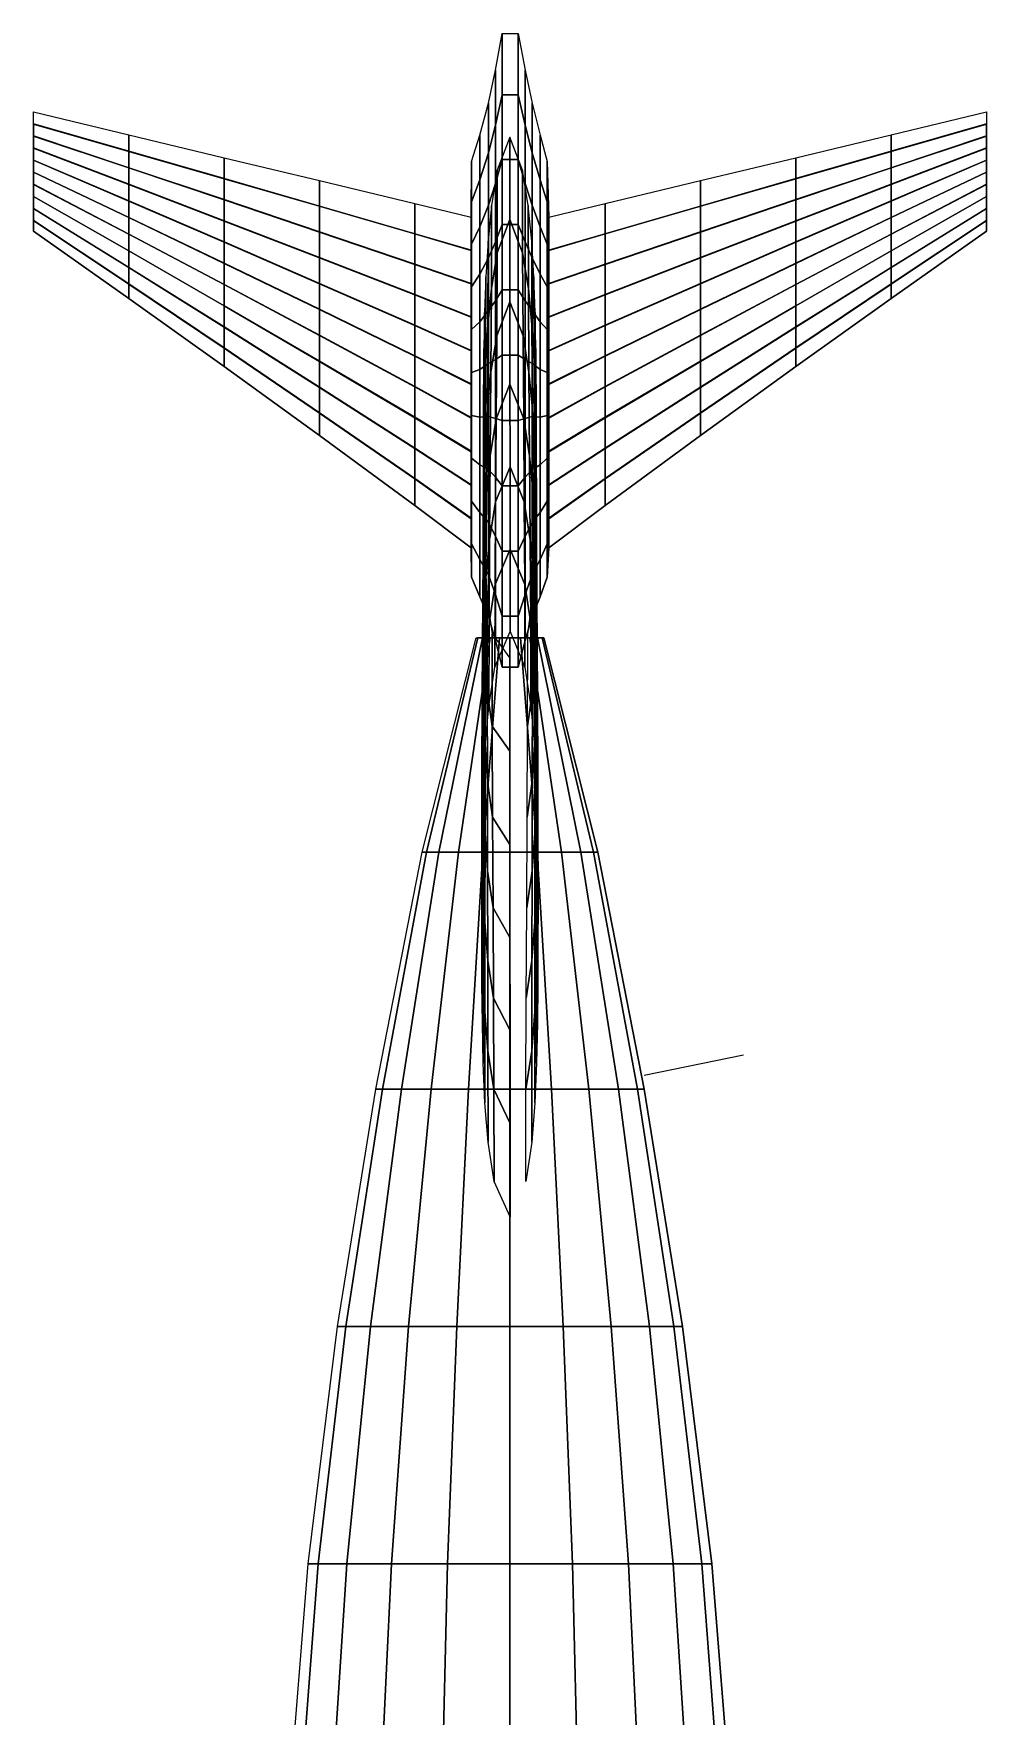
# Model space of a CAD drawing. Extents: x 38 to 126, y -36 to 69.
# Drawn here: x 69.44 to 94.44, y 24.79 to 68.95 of the extents above; entities that cross this region are included whole.
import ezdxf

# ---------------------------------------------------------------- set-up
doc = ezdxf.new("R2010")
doc.units = 0
for name, color, linetype in [('BODY', 5, 'CONTINUOUS'), ('HORIZONTAL-STAB', 2, 'CONTINUOUS'), ('VERTICAL-STAB', 5, 'CONTINUOUS')]:
    doc.layers.add(name, color=color, linetype=linetype)

msp = doc.modelspace()

# ---------------------------------------------------------------- linework, layer by layer
at = {"layer": 'BODY'}
msp.add_line((88.07057, 42.138894, 1.357573), (85.466869, 41.607175, 1.357573), dxfattribs=at)

# ---------------------------------------------------------------- meshes
mesh = msp.add_polymesh((9, 7), dxfattribs=at)
for k, corner in enumerate([(75.872546, 16.340158, 0.345222), (76.147076, 22.566058, 0.353194), (76.644566, 28.791858, 0.394063), (77.415496, 35.017658, 0.460579), (78.422266, 41.243528, 0.486474), (79.637946, 47.469358, 0.508641), (81.050112, 53.088148, 0.645284), (76.169546, 16.340158, 2.220431), (76.430646, 22.566058, 2.143571), (76.903776, 28.791858, 2.030701), (77.636986, 35.017658, 1.858991), (78.594476, 41.243528, 1.573781), (79.750656, 47.469358, 1.220277), (81.093707, 53.088148, 0.920536), (77.031486, 16.340158, 3.912081), (77.253586, 22.566058, 3.758691), (77.656066, 28.791858, 3.507141), (78.279756, 35.017658, 3.120511), (79.094256, 41.243528, 2.554641), (80.077756, 47.469358, 1.862251), (81.220227, 53.088148, 1.168844), (78.373986, 16.340158, 5.254581), (78.535356, 22.566058, 5.040451), (78.827766, 28.791858, 4.678851), (79.280916, 35.017658, 4.121661), (79.872676, 41.243528, 3.333071), (80.587236, 47.469358, 2.371731), (81.417286, 53.088148, 1.365903), (80.065636, 16.340158, 6.116521), (80.150476, 22.566058, 5.863401), (80.304206, 28.791858, 5.431131), (80.542436, 35.017658, 4.764441), (80.853546, 41.243528, 3.832851), (81.22921, 47.469358, 2.698831), (81.665594, 53.088148, 1.492422), (81.940846, 16.340158, 6.413521), (81.940846, 22.566058, 6.146961), (81.940846, 28.791858, 5.690351), (81.940846, 35.017658, 4.985931), (81.940846, 41.243528, 4.005061), (81.940846, 47.469358, 2.811541), (81.940846, 53.088148, 1.536021), (83.816056, 16.340158, 6.116521), (83.731216, 22.566058, 5.863401), (83.577486, 28.791858, 5.431131), (83.339256, 35.017658, 4.764441), (83.028146, 41.243528, 3.832851), (82.652482, 47.469358, 2.698831), (82.216098, 53.088148, 1.492422), (85.507706, 16.340158, 5.254581), (85.346336, 22.566058, 5.040451), (85.053926, 28.791858, 4.678851), (84.600776, 35.017658, 4.121661), (84.009016, 41.243528, 3.333071), (83.294456, 47.469358, 2.371731), (82.464406, 53.088148, 1.365903), (86.850206, 16.340158, 3.912081), (86.628106, 22.566058, 3.758691), (86.225626, 28.791858, 3.507141), (85.601936, 35.017658, 3.120511), (84.787436, 41.243528, 2.554641), (83.803936, 47.469358, 1.862251), (82.661465, 53.088148, 1.168844)]):
    mesh.set_mesh_vertex(divmod(k, 7), corner)
mesh = msp.add_polymesh((4, 7), dxfattribs=at)
for k, corner in enumerate([(80.065636, 16.340158, -5.426079), (80.150476, 22.566058, -5.157009), (80.304206, 28.791858, -4.642999), (80.542436, 35.017658, -3.843289), (80.853546, 41.243528, -2.859899), (81.22921, 47.469358, -1.681549), (81.665594, 53.088148, -0.201855), (78.373986, 16.340158, -4.564139), (78.535356, 22.566058, -4.334069), (78.827766, 28.791858, -3.890719), (79.280916, 35.017658, -3.200509), (79.872676, 41.243528, -2.360119), (80.587236, 47.469358, -1.354449), (81.417286, 53.088148, -0.075335), (77.031486, 16.340158, -3.221639), (77.253586, 22.566058, -3.052299), (77.656066, 28.791858, -2.719019), (78.279756, 35.017658, -2.199359), (79.094256, 41.243528, -1.581699), (80.077756, 47.469358, -0.844969), (81.220227, 53.088148, 0.121723), (76.169546, 16.340158, -1.529989), (76.430646, 22.566058, -1.437179), (76.903776, 28.791858, -1.242579), (77.636986, 35.017658, -0.937829), (78.594476, 41.243528, -0.600829), (79.750656, 47.469358, -0.202995), (81.09056, 53.088146, 0.379914)]):
    mesh.set_mesh_vertex(divmod(k, 7), corner)
mesh = msp.add_polymesh((9, 7), dxfattribs=at)
for k, corner in enumerate([(86.850206, 16.340158, 3.912081), (86.628106, 22.566058, 3.758691), (86.225626, 28.791858, 3.507141), (85.601936, 35.017658, 3.120511), (84.787436, 41.243528, 2.554641), (83.803936, 47.469358, 1.862251), (82.661465, 53.088148, 1.168844), (87.712146, 16.340158, 2.220431), (87.451046, 22.566058, 2.143571), (86.977916, 28.791858, 2.030701), (86.244706, 35.017658, 1.858991), (85.287216, 41.243528, 1.573781), (84.131036, 47.469358, 1.220277), (82.787985, 53.088148, 0.920536), (88.009146, 16.340158, 0.345222), (87.734616, 22.566058, 0.353194), (87.237126, 28.791858, 0.394063), (86.466196, 35.017658, 0.460579), (85.459426, 41.243528, 0.486474), (84.243746, 47.469358, 0.508641), (82.83158, 53.088148, 0.645284), (87.712146, 16.340158, -1.529989), (87.451046, 22.566058, -1.437179), (86.977916, 28.791858, -1.242579), (86.244706, 35.017658, -0.937829), (85.287216, 41.243528, -0.600829), (84.131036, 47.469358, -0.202995), (82.787985, 53.088148, 0.370032), (86.850206, 16.340158, -3.221639), (86.628106, 22.566058, -3.052299), (86.225626, 28.791858, -2.719019), (85.601936, 35.017658, -2.199359), (84.787436, 41.243528, -1.581699), (83.803936, 47.469358, -0.844969), (82.661465, 53.088148, 0.121723), (85.507706, 16.340158, -4.564139), (85.346336, 22.566058, -4.334069), (85.053926, 28.791858, -3.890719), (84.600776, 35.017658, -3.200509), (84.009016, 41.243528, -2.360119), (83.294456, 47.469358, -1.354449), (82.464406, 53.088148, -0.075335), (83.816056, 16.340158, -5.426079), (83.731216, 22.566058, -5.157009), (83.577486, 28.791858, -4.642999), (83.339256, 35.017658, -3.843289), (83.028146, 41.243528, -2.859899), (82.652482, 47.469358, -1.681549), (82.216098, 53.088148, -0.201855), (81.940846, 16.340158, -5.723079), (81.940846, 22.566058, -5.440579), (81.940846, 28.791858, -4.902219), (81.940846, 35.017658, -4.064769), (81.940846, 41.243528, -3.032109), (81.940846, 47.469358, -1.794259), (81.940846, 53.088148, -0.24545), (80.065636, 16.340158, -5.426079), (80.150476, 22.566058, -5.157009), (80.304206, 28.791858, -4.642999), (80.542436, 35.017658, -3.843289), (80.853546, 41.243528, -2.859899), (81.22921, 47.469358, -1.681549), (81.665594, 53.088148, -0.201855)]):
    mesh.set_mesh_vertex(divmod(k, 7), corner)
at = {"layer": 'HORIZONTAL-STAB'}
mesh = msp.add_polymesh((9, 9), dxfattribs=at)
for k, corner in enumerate([(81.3806, 67.1198, 14.6701), (81.5583, 67.9857, 14.6708), (81.736, 68.946, 14.6716), (82.1527, 68.946, 14.6716), (82.3361, 67.9857, 14.6708), (82.5195, 67.1198, 14.6701), (82.7299, 66.2833, 14.6694), (82.9189, 65.5868, 14.6688), (82.957, 64.1337, 14.8572), (81.3806, 65.8194, 15.1586), (81.5583, 66.5409, 15.2136), (81.736, 67.3407, 15.2748), (82.1527, 67.3407, 15.2748), (82.3361, 66.5409, 15.2136), (82.5195, 65.8194, 15.1586), (82.7299, 65.113, 15.1091), (82.9189, 64.5336, 15.0645), (82.957, 63.2578, 14.972), (81.3806, 64.448, 15.382), (81.5583, 65.0171, 15.4618), (81.736, 65.6476, 15.5505), (82.1527, 65.6476, 15.5505), (82.3361, 65.0171, 15.4618), (82.5195, 64.448, 15.382), (82.7299, 63.8787, 15.3101), (82.9189, 63.4227, 15.2455), (82.957, 62.3808, 15.0786), (81.3806, 63.0646, 15.5141), (81.5583, 63.4799, 15.6086), (81.736, 63.9396, 15.7136), (82.1527, 63.9396, 15.7136), (82.3361, 63.4799, 15.6086), (82.5195, 63.0646, 15.5141), (82.7299, 62.6336, 15.429), (82.9189, 62.3021, 15.3525), (82.957, 61.5026, 15.1738), (81.3806, 61.6771, 15.5955), (81.5583, 61.9383, 15.699), (81.736, 62.2267, 15.8141), (82.1527, 62.2267, 15.8141), (82.3361, 61.9383, 15.699), (82.5195, 61.6771, 15.5955), (82.7299, 61.3849, 15.5023), (82.9189, 61.1783, 15.4184), (82.957, 60.6229, 15.2542), (81.3806, 60.2881, 15.6448), (81.5583, 60.3949, 15.7538), (81.736, 60.5119, 15.8749), (82.1527, 60.5119, 15.8749), (82.3361, 60.3949, 15.7538), (82.5195, 60.2881, 15.6448), (82.7299, 60.1348, 15.5466), (82.9189, 60.0532, 15.4583), (82.957, 59.7417, 15.3167), (81.3806, 58.8984, 15.668), (81.5583, 58.8509, 15.7796), (81.736, 58.7963, 15.9036), (82.1527, 58.7963, 15.9036), (82.3361, 58.8509, 15.7796), (82.5195, 58.8984, 15.668), (82.7299, 58.8841, 15.5675), (82.9189, 58.9276, 15.4771), (82.957, 58.8591, 15.3519), (81.3806, 57.5086, 15.6614), (81.5583, 57.3066, 15.7723), (81.736, 57.0804, 15.8955), (82.1527, 57.0804, 15.8955), (82.3361, 57.3066, 15.7723), (82.5195, 57.5086, 15.6614), (82.7299, 57.6332, 15.5616), (82.9189, 57.8018, 15.4718), (82.957, 57.9758, 15.3543), (81.3806, 56.1196, 15.6143), (81.5583, 55.7633, 15.7199), (81.736, 55.3656, 15.8373), (82.1527, 55.3656, 15.8373), (82.3361, 55.7633, 15.7199), (82.5195, 56.1196, 15.6143), (82.7299, 56.3832, 15.5192), (82.9189, 56.6767, 15.4336), (82.957, 57.0936, 15.3109)]):
    mesh.set_mesh_vertex(divmod(k, 9), corner)
mesh = msp.add_polymesh((9, 9), dxfattribs=at)
for k, corner in enumerate([(69.4408, 66.8902, 14.8612), (71.9408, 66.2902, 14.8612), (74.4408, 65.6902, 14.8612), (76.9408, 65.0902, 14.8612), (79.4408, 64.4902, 14.8612), (80.9263, 64.1337, 14.8612), (80.9327, 65.5868, 14.6688), (81.1465, 66.2833, 14.6694), (81.3806, 67.1198, 14.6701), (69.4408, 66.5748, 14.9025), (71.9408, 65.8569, 14.918), (74.4408, 65.137, 14.9337), (76.9408, 64.4151, 14.9497), (79.4408, 63.6905, 14.966), (80.9263, 63.2578, 14.976), (80.9327, 64.5336, 15.0645), (81.1465, 65.113, 15.1091), (81.3806, 65.8194, 15.1586), (69.4408, 66.2589, 14.9409), (71.9408, 65.4232, 14.9707), (74.4408, 64.5832, 15.001), (76.9408, 63.7392, 15.0318), (79.4408, 62.8899, 15.0633), (80.9263, 62.3808, 15.0826), (80.9327, 63.4227, 15.2455), (81.1465, 63.8787, 15.3101), (81.3806, 64.448, 15.382), (69.4408, 65.9427, 14.9752), (71.9408, 64.9887, 15.0178), (74.4408, 64.0286, 15.0611), (76.9408, 63.0623, 15.1052), (79.4408, 62.0882, 15.1502), (80.9263, 61.5026, 15.1778), (80.9327, 62.3021, 15.3525), (81.1465, 62.6336, 15.429), (81.3806, 63.0646, 15.5141), (69.4408, 65.6259, 15.0041), (71.9408, 64.5536, 15.0575), (74.4408, 63.473, 15.1119), (76.9408, 62.3843, 15.1671), (79.4408, 61.285, 15.2236), (80.9263, 60.6229, 15.2581), (80.9327, 61.1783, 15.4184), (81.1465, 61.3849, 15.5023), (81.3806, 61.6771, 15.5955), (69.4408, 65.3085, 15.0267), (71.9408, 64.1177, 15.0885), (74.4408, 62.9165, 15.1514), (76.9408, 61.7052, 15.2154), (79.4408, 60.4806, 15.2807), (80.9263, 59.7417, 15.3207), (80.9327, 60.0532, 15.4583), (81.1465, 60.1348, 15.5466), (81.3806, 60.2881, 15.6448), (69.4408, 64.9907, 15.0394), (71.9408, 63.6811, 15.1059), (74.4408, 62.3591, 15.1736), (76.9408, 61.0249, 15.2425), (79.4408, 59.6748, 15.3128), (80.9263, 58.8591, 15.3559), (80.9327, 58.9276, 15.4771), (81.1465, 58.8841, 15.5675), (81.3806, 58.8984, 15.668), (69.4408, 64.6726, 15.0402), (71.9408, 63.2442, 15.1071), (74.4408, 61.8012, 15.1752), (76.9408, 60.3441, 15.2443), (79.4408, 58.8684, 15.315), (80.9263, 57.9758, 15.3583), (80.9327, 57.8018, 15.4718), (81.1465, 57.6332, 15.5616), (81.3806, 57.5086, 15.6614), (69.4408, 64.3549, 15.0246), (71.9408, 62.8079, 15.0856), (74.4408, 61.2441, 15.1477), (76.9408, 59.6642, 15.2108), (79.4408, 58.063, 15.2754), (80.9263, 57.0936, 15.3149), (80.9327, 56.6767, 15.4336), (81.1465, 56.3832, 15.5192), (81.3806, 56.1196, 15.6143)]):
    mesh.set_mesh_vertex(divmod(k, 9), corner)
mesh = msp.add_polymesh((4, 9), dxfattribs=at)
for k, corner in enumerate([(81.3806, 61.6771, 13.7638), (81.5583, 61.9383, 13.6638), (81.736, 62.2267, 13.5527), (82.1527, 62.2267, 13.5527), (82.3361, 61.9383, 13.6638), (82.5195, 61.6771, 13.7638), (82.7299, 61.3849, 13.8537), (82.9189, 61.1783, 13.9347), (82.957, 60.6346, 14.3791), (81.3806, 63.0646, 13.8451), (81.5583, 63.4799, 13.7542), (81.736, 63.9396, 13.6532), (82.1527, 63.9396, 13.6532), (82.3361, 63.4799, 13.7542), (82.5195, 63.0646, 13.8451), (82.7299, 62.6336, 13.927), (82.9189, 62.3021, 14.0006), (82.957, 61.5143, 14.4585), (81.3806, 64.448, 13.9773), (81.5583, 65.0171, 13.901), (81.736, 65.6476, 13.8163), (82.1527, 65.6476, 13.8163), (82.3361, 65.0171, 13.901), (82.5195, 64.448, 13.9773), (82.7299, 63.8787, 14.0459), (82.9189, 63.4227, 14.1077), (82.957, 62.391, 14.567), (81.3806, 65.8194, 14.2006), (81.5583, 66.5409, 14.1492), (81.736, 67.3407, 14.0921), (82.1527, 67.3407, 14.0921), (82.3361, 66.5409, 14.1492), (82.5195, 65.8194, 14.2006), (82.7299, 65.113, 14.2469), (82.9189, 64.5336, 14.2886), (82.957, 63.264, 14.7019)]):
    mesh.set_mesh_vertex(divmod(k, 9), corner)
mesh = msp.add_polymesh((9, 6), dxfattribs=at)
for k, corner in enumerate([(82.957, 64.1337, 14.8572), (84.4425, 64.4902, 14.8572), (86.9425, 65.0902, 14.8572), (89.4425, 65.6902, 14.8572), (91.9425, 66.2902, 14.8572), (94.4425, 66.8902, 14.8612), (82.957, 63.2578, 14.972), (84.4425, 63.6905, 14.962), (86.9425, 64.4151, 14.9457), (89.4425, 65.137, 14.9297), (91.9425, 65.8569, 14.914), (94.4425, 66.5748, 14.9025), (82.957, 62.3808, 15.0786), (84.4425, 62.8899, 15.0593), (86.9425, 63.7392, 15.0278), (89.4425, 64.5832, 14.997), (91.9425, 65.4232, 14.9667), (94.4425, 66.2589, 14.9409), (82.957, 61.5026, 15.1738), (84.4425, 62.0882, 15.1463), (86.9425, 63.0623, 15.1012), (89.4425, 64.0286, 15.0572), (91.9425, 64.9887, 15.0138), (94.4425, 65.9427, 14.9752), (82.957, 60.6229, 15.2542), (84.4425, 61.285, 15.2196), (86.9425, 62.3843, 15.1632), (89.4425, 63.473, 15.1079), (91.9425, 64.5536, 15.0536), (94.4425, 65.6259, 15.0041), (82.957, 59.7417, 15.3167), (84.4425, 60.4806, 15.2767), (86.9425, 61.7052, 15.2114), (89.4425, 62.9165, 15.1474), (91.9425, 64.1177, 15.0845), (94.4425, 65.3085, 15.0267), (82.957, 58.8591, 15.3519), (84.4425, 59.6748, 15.3089), (86.9425, 61.0249, 15.2385), (89.4425, 62.3591, 15.1696), (91.9425, 63.6811, 15.1019), (94.4425, 64.9907, 15.0394), (82.957, 57.9758, 15.3543), (84.4425, 58.8684, 15.3111), (86.9425, 60.3441, 15.2404), (89.4425, 61.8012, 15.1712), (91.9425, 63.2442, 15.1031), (94.4425, 64.6726, 15.0402), (82.957, 57.0936, 15.3109), (84.4425, 58.063, 15.2714), (86.9425, 59.6642, 15.2069), (89.4425, 61.2441, 15.1437), (91.9425, 62.8079, 15.0816), (94.4425, 64.3549, 15.0246)]):
    mesh.set_mesh_vertex(divmod(k, 6), corner)
mesh = msp.add_polymesh((4, 9), dxfattribs=at)
for k, corner in enumerate([(69.4408, 65.6301, 14.689), (71.9408, 64.5594, 14.6247), (74.4408, 63.4804, 14.5592), (76.9408, 62.3933, 14.4927), (79.4408, 61.2957, 14.4247), (80.9263, 60.6346, 14.383), (80.9327, 61.1783, 13.9347), (81.1465, 61.3849, 13.8537), (81.3806, 61.6771, 13.7638), (69.4408, 65.9469, 14.7176), (71.9408, 64.9946, 14.664), (74.4408, 64.036, 14.6094), (76.9408, 63.0714, 14.5539), (79.4408, 62.0989, 14.4972), (80.9263, 61.5143, 14.4625), (80.9327, 62.3021, 14.0006), (81.1465, 62.6336, 13.927), (81.3806, 63.0646, 13.8451), (69.4408, 66.2626, 14.7567), (71.9408, 65.4282, 14.7177), (74.4408, 64.5896, 14.6779), (76.9408, 63.7471, 14.6375), (79.4408, 62.8992, 14.5963), (80.9263, 62.391, 14.571), (80.9327, 63.4227, 14.1077), (81.1465, 63.8787, 14.0459), (81.3806, 64.448, 13.9773), (69.4408, 66.577, 14.8053), (71.9408, 65.86, 14.7844), (74.4408, 65.141, 14.7631), (76.9408, 64.4199, 14.7415), (79.4408, 63.6963, 14.7194), (80.9263, 63.264, 14.7058), (80.9327, 64.5336, 14.2886), (81.1465, 65.113, 14.2469), (81.3806, 65.8194, 14.2006)]):
    mesh.set_mesh_vertex(divmod(k, 9), corner)
mesh = msp.add_polymesh((4, 6), dxfattribs=at)
for k, corner in enumerate([(82.957, 60.6346, 14.3791), (84.4425, 61.2957, 14.4207), (86.9425, 62.3933, 14.4887), (89.4425, 63.4804, 14.5552), (91.9425, 64.5594, 14.6207), (94.4425, 65.6301, 14.689), (82.957, 61.5143, 14.4585), (84.4425, 62.0989, 14.4932), (86.9425, 63.0714, 14.5499), (89.4425, 64.036, 14.6054), (91.9425, 64.9946, 14.66), (94.4425, 65.9469, 14.7176), (82.957, 62.391, 14.567), (84.4425, 62.8992, 14.5923), (86.9425, 63.7471, 14.6336), (89.4425, 64.5896, 14.674), (91.9425, 65.4282, 14.7137), (94.4425, 66.2626, 14.7567), (82.957, 63.264, 14.7019), (84.4425, 63.6963, 14.7154), (86.9425, 64.4199, 14.7375), (89.4425, 65.141, 14.7591), (91.9425, 65.86, 14.7804), (94.4425, 66.577, 14.8053)]):
    mesh.set_mesh_vertex(divmod(k, 6), corner)
mesh = msp.add_polymesh((9, 9), dxfattribs=at)
for k, corner in enumerate([(69.4408, 64.3549, 15.0246), (71.9408, 62.8079, 15.0856), (74.4408, 61.2441, 15.1477), (76.9408, 59.6642, 15.2108), (79.4408, 58.063, 15.2754), (80.9263, 57.0936, 15.3149), (80.9327, 56.6767, 15.4336), (81.1465, 56.3832, 15.5192), (81.3806, 56.1196, 15.6143), (69.4408, 64.0395, 14.9838), (71.9408, 62.3747, 15.0296), (74.4408, 60.6911, 15.0762), (76.9408, 58.9893, 15.1236), (79.4408, 57.2636, 15.172), (80.9263, 56.2179, 15.2016), (80.9327, 55.5602, 15.2983), (81.1465, 55.1426, 15.3688), (81.3806, 54.7412, 15.4472), (69.4408, 63.7651, 14.8555), (71.9408, 61.9977, 14.8534), (74.4408, 60.2098, 14.8512), (76.9408, 58.4019, 14.849), (79.4408, 56.5678, 14.8468), (80.9263, 55.4558, 14.8454), (80.9327, 54.6793, 14.6766), (81.1465, 54.1638, 14.678), (81.3806, 53.6537, 14.6796), (69.4408, 64.0433, 14.7311), (71.9408, 62.38, 14.6825), (74.4408, 60.6978, 14.633), (76.9408, 58.9975, 14.5827), (79.4408, 57.2733, 14.5314), (80.9263, 56.2285, 14.4999), (80.9327, 55.5602, 14.0548), (81.1465, 55.1426, 13.9872), (81.3806, 54.7412, 13.9121), (69.4408, 64.3588, 14.6907), (71.9408, 62.8132, 14.627), (74.4408, 61.2509, 14.5621), (76.9408, 59.6725, 14.4962), (79.4408, 58.0729, 14.4289), (80.9263, 57.1044, 14.3877), (80.9327, 56.6767, 13.9195), (81.1465, 56.3832, 13.8368), (81.3806, 56.1196, 13.745), (69.4408, 64.6763, 14.6722), (71.9408, 63.2494, 14.6016), (74.4408, 61.8078, 14.5298), (76.9408, 60.3522, 14.4568), (79.4408, 58.8779, 14.3822), (80.9263, 57.9862, 14.3365), (80.9327, 57.8018, 13.8813), (81.1465, 57.6332, 13.7944), (81.3806, 57.5086, 13.6979), (69.4408, 64.9944, 14.6665), (71.9408, 63.6863, 14.5938), (74.4408, 62.3656, 14.5198), (76.9408, 61.0329, 14.4445), (79.4408, 59.6842, 14.3676), (80.9263, 58.8694, 14.3206), (80.9327, 58.9276, 13.876), (81.1465, 58.8841, 13.7885), (81.3806, 58.8984, 13.6913), (69.4408, 65.3125, 14.6713), (71.9408, 64.1231, 14.6003), (74.4408, 62.9234, 14.5281), (76.9408, 61.7136, 14.4547), (79.4408, 60.4906, 14.3797), (80.9263, 59.7526, 14.3338), (80.9327, 60.0532, 13.8948), (81.1465, 60.1348, 13.8094), (81.3806, 60.2881, 13.7145), (69.4408, 65.6301, 14.689), (71.9408, 64.5594, 14.6247), (74.4408, 63.4804, 14.5592), (76.9408, 62.3933, 14.4927), (79.4408, 61.2957, 14.4247), (80.9263, 60.6346, 14.383), (80.9327, 61.1783, 13.9347), (81.1465, 61.3849, 13.8537), (81.3806, 61.6771, 13.7638)]):
    mesh.set_mesh_vertex(divmod(k, 9), corner)
mesh = msp.add_polymesh((9, 6), dxfattribs=at)
for k, corner in enumerate([(82.957, 57.0936, 15.3109), (84.4425, 58.063, 15.2714), (86.9425, 59.6642, 15.2069), (89.4425, 61.2441, 15.1437), (91.9425, 62.8079, 15.0816), (94.4425, 64.3549, 15.0246), (82.957, 56.2179, 15.1976), (84.4425, 57.2636, 15.168), (86.9425, 58.9893, 15.1196), (89.4425, 60.6911, 15.0722), (91.9425, 62.3747, 15.0256), (94.4425, 64.0395, 14.9838), (82.957, 55.4558, 14.8414), (84.4425, 56.5678, 14.8428), (86.9425, 58.4019, 14.8451), (89.4425, 60.2098, 14.8473), (91.9425, 61.9977, 14.8494), (94.4425, 63.7651, 14.8555), (82.957, 56.2285, 14.4959), (84.4425, 57.2733, 14.5274), (86.9425, 58.9975, 14.5787), (89.4425, 60.6978, 14.629), (91.9425, 62.38, 14.6785), (94.4425, 64.0433, 14.7311), (82.957, 57.1044, 14.3837), (84.4425, 58.0729, 14.4249), (86.9425, 59.6725, 14.4923), (89.4425, 61.2509, 14.5582), (91.9425, 62.8132, 14.623), (94.4425, 64.3588, 14.6907), (82.957, 57.9862, 14.3325), (84.4425, 58.8779, 14.3782), (86.9425, 60.3522, 14.4528), (89.4425, 61.8078, 14.5258), (91.9425, 63.2494, 14.5977), (94.4425, 64.6763, 14.6722), (82.957, 58.8694, 14.3166), (84.4425, 59.6842, 14.3636), (86.9425, 61.0329, 14.4405), (89.4425, 62.3656, 14.5158), (91.9425, 63.6863, 14.5898), (94.4425, 64.9944, 14.6665), (82.957, 59.7526, 14.3298), (84.4425, 60.4906, 14.3757), (86.9425, 61.7136, 14.4507), (89.4425, 62.9234, 14.5241), (91.9425, 64.1231, 14.5963), (94.4425, 65.3125, 14.6713), (82.957, 60.6346, 14.3791), (84.4425, 61.2957, 14.4207), (86.9425, 62.3933, 14.4887), (89.4425, 63.4804, 14.5552), (91.9425, 64.5594, 14.6207), (94.4425, 65.6301, 14.689)]):
    mesh.set_mesh_vertex(divmod(k, 6), corner)
mesh = msp.add_polymesh((9, 9), dxfattribs=at)
for k, corner in enumerate([(81.3806, 56.1196, 15.6143), (81.5583, 55.7633, 15.7199), (81.736, 55.3656, 15.8373), (82.1527, 55.3656, 15.8373), (82.3361, 55.7633, 15.7199), (82.5195, 56.1196, 15.6143), (82.7299, 56.3832, 15.5192), (82.9189, 56.6767, 15.4336), (82.957, 57.0936, 15.3109), (81.3806, 54.7412, 15.4472), (81.5583, 54.2317, 15.5343), (81.736, 53.6639, 15.631), (82.1527, 53.6639, 15.631), (82.3361, 54.2317, 15.5343), (82.5195, 54.7412, 15.4472), (82.7299, 55.1426, 15.3688), (82.9189, 55.5602, 15.2983), (82.957, 56.2179, 15.1976), (81.3806, 53.6537, 14.6796), (81.5583, 53.0234, 14.6814), (81.736, 52.3213, 14.6834), (82.1527, 52.3213, 14.6834), (82.3361, 53.0234, 14.6814), (82.5195, 53.6537, 14.6796), (82.7299, 54.1638, 14.678), (82.9189, 54.6793, 14.6766), (82.957, 55.4558, 14.8414), (81.3806, 54.7412, 13.9121), (81.5583, 54.2317, 13.8286), (81.736, 53.6639, 13.7358), (82.1527, 53.6639, 13.7358), (82.3361, 54.2317, 13.8286), (82.5195, 54.7412, 13.9121), (82.7299, 55.1426, 13.9872), (82.9189, 55.5602, 14.0548), (82.957, 56.2285, 14.4959), (81.3806, 56.1196, 13.745), (81.5583, 55.7633, 13.6429), (81.736, 55.3656, 13.5296), (82.1527, 55.3656, 13.5296), (82.3361, 55.7633, 13.6429), (82.5195, 56.1196, 13.745), (82.7299, 56.3832, 13.8368), (82.9189, 56.6767, 13.9195), (82.957, 57.1044, 14.3837), (81.3806, 57.5086, 13.6979), (81.5583, 57.3066, 13.5906), (81.736, 57.0804, 13.4714), (82.1527, 57.0804, 13.4714), (82.3361, 57.3066, 13.5906), (82.5195, 57.5086, 13.6979), (82.7299, 57.6332, 13.7944), (82.9189, 57.8018, 13.8813), (82.957, 57.9862, 14.3325), (81.3806, 58.8984, 13.6913), (81.5583, 58.8509, 13.5833), (81.736, 58.7963, 13.4632), (82.1527, 58.7963, 13.4632), (82.3361, 58.8509, 13.5833), (82.5195, 58.8984, 13.6913), (82.7299, 58.8841, 13.7885), (82.9189, 58.9276, 13.876), (82.957, 58.8694, 14.3166), (81.3806, 60.2881, 13.7145), (81.5583, 60.3949, 13.6091), (81.736, 60.5119, 13.4919), (82.1527, 60.5119, 13.4919), (82.3361, 60.3949, 13.6091), (82.5195, 60.2881, 13.7145), (82.7299, 60.1348, 13.8094), (82.9189, 60.0532, 13.8948), (82.957, 59.7526, 14.3298), (81.3806, 61.6771, 13.7638), (81.5583, 61.9383, 13.6638), (81.736, 62.2267, 13.5527), (82.1527, 62.2267, 13.5527), (82.3361, 61.9383, 13.6638), (82.5195, 61.6771, 13.7638), (82.7299, 61.3849, 13.8537), (82.9189, 61.1783, 13.9347), (82.957, 60.6346, 14.3791)]):
    mesh.set_mesh_vertex(divmod(k, 9), corner)
at = {"layer": 'VERTICAL-STAB'}
mesh = msp.add_polymesh((30, 7), dxfattribs=dict(at, m_close=True))
for k, corner in enumerate([(81.9384, 52.5564, 14.409), (81.9394, 50.1138, 12.7693), (81.9404, 47.6711, 11.1296), (81.9414, 45.2284, 9.48985), (81.9424, 42.7858, 7.85013), (81.9435, 40.3431, 6.21042), (81.9445, 37.9005, 4.5707), (81.4707, 53.1967, 13.9874), (81.4751, 50.777, 12.3624), (81.4847, 48.3864, 10.7678), (81.4968, 46.0104, 9.18836), (81.5089, 43.6343, 7.60892), (81.5185, 41.2437, 6.01429), (81.5229, 38.824, 4.38929), (81.3429, 54.0996, 13.7585), (81.3452, 51.6948, 12.1269), (81.3493, 49.3264, 10.539), (81.3544, 46.9762, 8.97287), (81.3595, 44.6261, 7.40678), (81.3636, 42.2577, 5.81883), (81.3659, 39.8529, 4.18718), (81.2901, 55.0342, 13.657), (81.2902, 52.6457, 12.0044), (81.2887, 50.2946, 10.4002), (81.2864, 47.9623, 8.82019), (81.2842, 45.63, 7.24017), (81.2827, 43.2789, 5.63596), (81.2828, 40.8903, 3.98339), (81.2659, 55.9742, 13.6012), (81.2645, 53.6041, 11.9204), (81.2594, 51.2693, 10.2922), (81.2524, 48.9522, 8.69016), (81.2454, 46.635, 7.08816), (81.2403, 44.3002, 5.4599), (81.2389, 41.9302, 3.77913), (81.2548, 56.9156, 13.5708), (81.2526, 54.5659, 11.8569), (81.2453, 52.2469, 10.2005), (81.2357, 49.9432, 8.57277), (81.226, 47.6394, 6.94504), (81.2188, 45.3204, 5.2886), (81.2165, 42.9707, 3.57474), (81.2502, 57.8577, 13.5703), (81.2475, 55.5297, 11.819), (81.2392, 53.2261, 10.1293), (81.2282, 50.9345, 8.47032), (81.2171, 48.643, 6.81136), (81.2088, 46.3394, 5.12162), (81.2061, 44.0114, 3.3703), (81.248, 58.7997, 13.5638), (81.2451, 56.4943, 11.7742), (81.2364, 54.2059, 10.0525), (81.2248, 51.9259, 8.36483), (81.2132, 49.646, 6.67713), (81.2045, 47.3575, 4.95547), (81.2017, 45.0522, 3.16586), (81.2486, 59.7417, 13.5651), (81.2455, 57.4592, 11.7362), (81.2363, 55.1859, 9.98127), (81.2241, 52.9173, 8.26328), (81.2118, 50.6487, 6.54529), (81.2027, 48.3755, 4.79032), (81.1996, 46.0929, 2.96142), (81.2553, 60.6833, 13.5955), (81.2519, 58.4233, 11.7256), (81.2419, 56.1654, 9.93184), (81.2285, 53.9085, 8.17623), (81.2152, 51.6516, 6.42062), (81.2052, 49.3936, 4.6269), (81.2018, 47.1337, 2.75698), (81.2728, 61.6246, 13.6244), (81.2689, 59.3865, 11.7148), (81.2578, 57.144, 9.88238), (81.243, 54.8995, 8.08847), (81.2282, 52.655, 6.29456), (81.217, 50.4126, 4.4621), (81.2131, 48.1744, 2.55255), (81.3061, 62.565, 13.6682), (81.3018, 60.3473, 11.7201), (81.2895, 58.1208, 9.84571), (81.2732, 55.8899, 8.0082), (81.2568, 53.659, 6.1707), (81.2445, 51.4325, 4.29632), (81.2402, 49.2148, 2.34818), (81.3649, 63.5037, 13.7208), (81.3601, 61.3046, 11.7364), (81.3466, 59.0945, 9.81796), (81.3287, 56.879, 7.9324), (81.3108, 54.6635, 6.04685), (81.2973, 52.4534, 4.12835), (81.2925, 50.2542, 2.14399), (81.4589, 64.4385, 13.7897), (81.4541, 62.2555, 11.7718), (81.4404, 60.0626, 9.80549), (81.4224, 57.8647, 7.86502), (81.4043, 55.6668, 5.92454), (81.3907, 53.4739, 3.95826), (81.3858, 51.2909, 1.94036), (81.6078, 65.3641, 13.8791), (81.6037, 63.1943, 11.831), (81.592, 61.0194, 9.81245), (81.5764, 58.8418, 7.8087), (81.5609, 56.6643, 5.80496), (81.5492, 54.4893, 3.78642), (81.5451, 52.3195, 1.7383), (81.9386, 66.2335, 13.9944), (81.9395, 64.0707, 11.9211), (81.9405, 61.908, 9.84768), (81.9415, 59.7452, 7.77431), (81.9425, 57.5824, 5.70093), (81.9435, 55.4196, 3.62756), (81.9445, 53.2568, 1.55418), (82.2693, 65.3641, 13.8791), (82.2734, 63.1943, 11.831), (82.285, 61.0193, 9.81245), (82.3005, 58.8418, 7.8087), (82.316, 56.6643, 5.80496), (82.3276, 54.4893, 3.78642), (82.3317, 52.3195, 1.7383), (82.4181, 64.4385, 13.7897), (82.4229, 62.2555, 11.7718), (82.4365, 60.0626, 9.80549), (82.4545, 57.8647, 7.86502), (82.4725, 55.6668, 5.92454), (82.4861, 53.4739, 3.95826), (82.4909, 51.2909, 1.94036), (82.5122, 63.5037, 13.7208), (82.5169, 61.3046, 11.7364), (82.5304, 59.0945, 9.81796), (82.5482, 56.879, 7.9324), (82.566, 54.6635, 6.04685), (82.5794, 52.4534, 4.12835), (82.5842, 50.2542, 2.14399), (82.5709, 62.565, 13.6682), (82.5752, 60.3473, 11.7201), (82.5874, 58.1208, 9.84571), (82.6037, 55.8899, 8.0082), (82.62, 53.659, 6.1707), (82.6322, 51.4325, 4.29632), (82.6365, 49.2148, 2.34818), (82.6042, 61.6246, 13.6244), (82.608, 59.3864, 11.7148), (82.6191, 57.144, 9.88238), (82.6339, 54.8995, 8.08847), (82.6486, 52.655, 6.29456), (82.6597, 50.4125, 4.4621), (82.6635, 48.1744, 2.55255), (82.6217, 60.6832, 13.5955), (82.625, 58.4233, 11.7256), (82.635, 56.1654, 9.93184), (82.6483, 53.9084, 8.17623), (82.6615, 51.6515, 6.42062), (82.6715, 49.3936, 4.6269), (82.6749, 47.1337, 2.75698), (82.6284, 59.7417, 13.5651), (82.6314, 57.4592, 11.7362), (82.6405, 55.1859, 9.98127), (82.6527, 52.9173, 8.26328), (82.6649, 50.6487, 6.54529), (82.674, 48.3755, 4.79032), (82.677, 46.0929, 2.96142), (82.6289, 58.7997, 13.5638), (82.6317, 56.4943, 11.7742), (82.6404, 54.2059, 10.0525), (82.6519, 51.9259, 8.36483), (82.6635, 49.646, 6.67713), (82.6721, 47.3575, 4.95547), (82.6749, 45.0521, 3.16586), (82.6267, 57.8577, 13.5703), (82.6294, 55.5297, 11.819), (82.6376, 53.226, 10.1293), (82.6486, 50.9345, 8.47032), (82.6596, 48.643, 6.81136), (82.6678, 46.3393, 5.12162), (82.6704, 44.0114, 3.3703), (82.622, 56.9156, 13.5708), (82.6243, 54.5659, 11.8569), (82.6314, 52.2469, 10.2005), (82.641, 49.9431, 8.57277), (82.6506, 47.6394, 6.94504), (82.6578, 45.3204, 5.2886), (82.66, 42.9707, 3.57474), (82.6109, 55.9741, 13.6012), (82.6123, 53.6041, 11.9204), (82.6174, 51.2693, 10.2922), (82.6243, 48.9521, 8.69016), (82.6312, 46.635, 7.08816), (82.6362, 44.3002, 5.4599), (82.6376, 41.9302, 3.77913), (82.5867, 55.0342, 13.657), (82.5866, 52.6457, 12.0044), (82.588, 50.2946, 10.4002), (82.5902, 47.9623, 8.82019), (82.5924, 45.6299, 7.24017), (82.5938, 43.2789, 5.63596), (82.5937, 40.8903, 3.98339), (82.5339, 54.0996, 13.7585), (82.5315, 51.6948, 12.1269), (82.5273, 49.3264, 10.539), (82.5222, 46.9762, 8.97287), (82.5171, 44.626, 7.40678), (82.5129, 42.2576, 5.81883), (82.5106, 39.8529, 4.18718), (82.4061, 53.1967, 13.9874), (82.4016, 50.777, 12.3624), (82.392, 48.3864, 10.7678), (82.3798, 46.0103, 9.18836), (82.3676, 43.6343, 7.60892), (82.358, 41.2437, 6.01429), (82.3535, 38.824, 4.38929)]):
    mesh.set_mesh_vertex(divmod(k, 7), corner)

doc.saveas('drawing.dxf')
